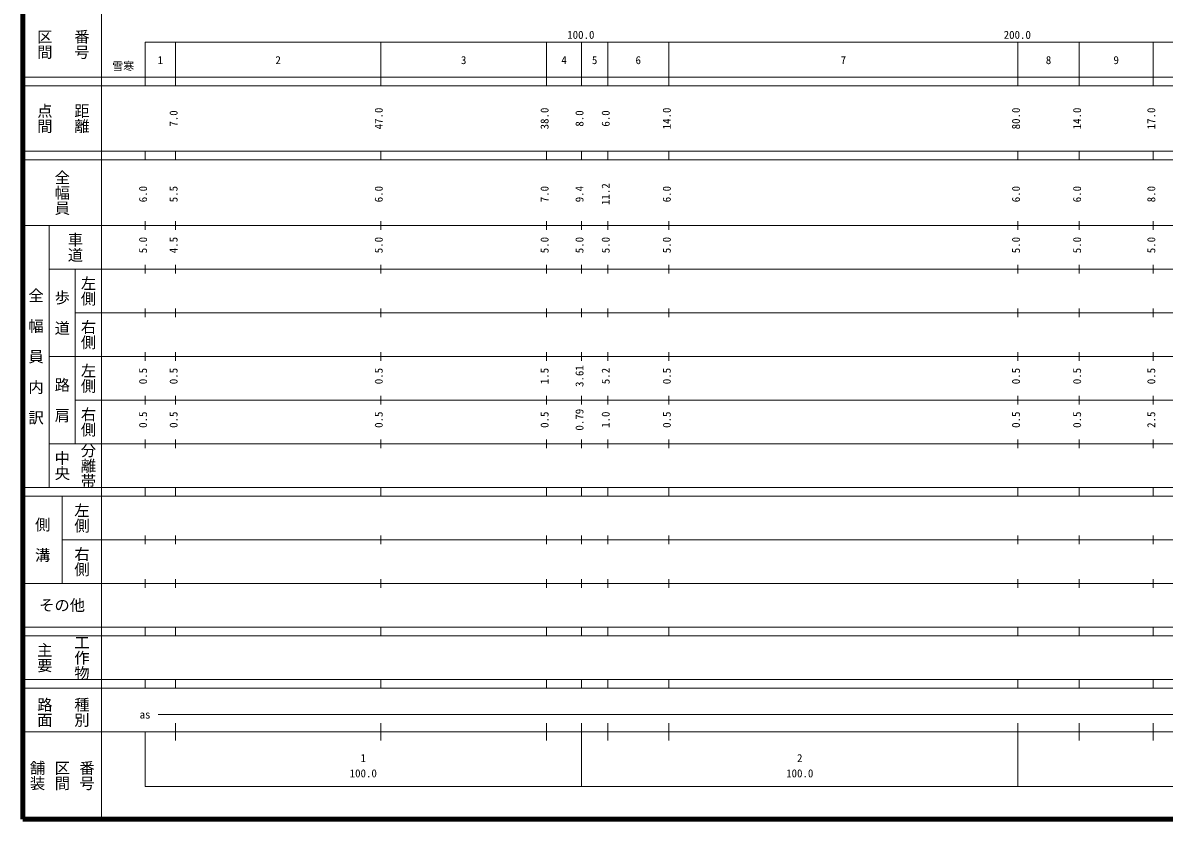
# Model space of a CAD drawing. Units: millimetres on the paper, enlarged 1000 times. Extents: x 40000 to 680000, y 20000 to 380000.
# Drawn here: x 40000 to 301496, y 20000 to 202409 of the extents above; entities that cross this region are included whole.
import ezdxf
from ezdxf.enums import TextEntityAlignment as Align

# ---------------------------------------------------------------- set-up
doc = ezdxf.new("R2010")
doc.units = ezdxf.units.MM
doc.header["$LTSCALE"] = 1000
doc.layers.add('M-TTL', color=2, linetype='Continuous', lineweight=140)
doc.layers.add('M-TTL-BAND', color=7, linetype='Continuous', lineweight=13)
doc.styles.add('@ＭＳ ゴシック', font='')
doc.styles.add('ＭＳ ゴシック', font='')
doc.styles.get('@ＭＳ ゴシック').set_extended_font_data('@MS Gothic')
doc.styles.get('ＭＳ ゴシック').set_extended_font_data('MS Gothic')

msp = doc.modelspace()

# ---------------------------------------------------------------- linework, layer by layer
at = {"layer": 'M-TTL'}
for p, q in [((40000, 380000), (40000, 20000)), ((40000, 20000), (680000, 20000))]:
    msp.add_line(p, q, dxfattribs=at)
at = {"layer": 'M-TTL-BAND'}
for p, q in [((58000, 370000), (58000, 20000)), ((68000, 198000), (579000, 198000)), ((68000, 198000), (68000, 188000)), ((75000, 188000), (75000, 198000)), ((122000, 188000), (122000, 198000)), ((160000, 188000), (160000, 198000)), ((168000, 188000), (168000, 198000)), ((174000, 188000), (174000, 198000)), ((188000, 188000), (188000, 198000)), ((268000, 188000), (268000, 198000)), ((282000, 188000), (282000, 198000)), ((299000, 188000), (299000, 198000)), ((40000, 190000), (579000, 190000)), ((40000, 188000), (579000, 188000)), ((40000, 173000), (579000, 173000)), ((68000, 171000), (68000, 173000)), ((75000, 171000), (75000, 173000)), ((122000, 171000), (122000, 173000)), ((160000, 171000), (160000, 173000)), ((168000, 171000), (168000, 173000)), ((174000, 171000), (174000, 173000)), ((188000, 171000), (188000, 173000)), ((268000, 171000), (268000, 173000)), ((282000, 171000), (282000, 173000)), ((299000, 171000), (299000, 173000)), ((40000, 171000), (579000, 171000)), ((68000, 155000), (68000, 157000)), ((75000, 155000), (75000, 157000)), ((122000, 155000), (122000, 157000)), ((160000, 155000), (160000, 157000)), ((168000, 155000), (168000, 157000)), ((174000, 155000), (174000, 157000)), ((188000, 155000), (188000, 157000)), ((268000, 155000), (268000, 157000)), ((282000, 155000), (282000, 157000)), ((299000, 155000), (299000, 157000)), ((40000, 156000), (579000, 156000)), ((46000, 96000), (46000, 156000)), ((68000, 145000), (68000, 147000)), ((75000, 145000), (75000, 147000)), ((122000, 145000), (122000, 147000)), ((160000, 145000), (160000, 147000)), ((168000, 145000), (168000, 147000)), ((174000, 145000), (174000, 147000)), ((188000, 145000), (188000, 147000)), ((268000, 145000), (268000, 147000)), ((282000, 145000), (282000, 147000)), ((299000, 145000), (299000, 147000)), ((46000, 146000), (579000, 146000)), ((52000, 146000), (52000, 106000)), ((52000, 136000), (579000, 136000)), ((68000, 135000), (68000, 137000)), ((75000, 135000), (75000, 137000)), ((122000, 135000), (122000, 137000)), ((160000, 135000), (160000, 137000)), ((168000, 135000), (168000, 137000)), ((174000, 135000), (174000, 137000)), ((188000, 135000), (188000, 137000)), ((268000, 135000), (268000, 137000)), ((282000, 135000), (282000, 137000)), ((299000, 135000), (299000, 137000)), ((46000, 126000), (579000, 126000)), ((68000, 125000), (68000, 127000)), ((75000, 125000), (75000, 127000)), ((122000, 125000), (122000, 127000)), ((160000, 125000), (160000, 127000)), ((168000, 125000), (168000, 127000)), ((174000, 125000), (174000, 127000)), ((188000, 125000), (188000, 127000)), ((268000, 125000), (268000, 127000)), ((282000, 125000), (282000, 127000)), ((299000, 125000), (299000, 127000)), ((52000, 116000), (579000, 116000)), ((68000, 115000), (68000, 117000)), ((75000, 115000), (75000, 117000)), ((122000, 115000), (122000, 117000)), ((160000, 115000), (160000, 117000)), ((168000, 115000), (168000, 117000)), ((174000, 115000), (174000, 117000)), ((188000, 115000), (188000, 117000)), ((268000, 115000), (268000, 117000)), ((282000, 115000), (282000, 117000)), ((299000, 115000), (299000, 117000)), ((46000, 106000), (579000, 106000)), ((68000, 105000), (68000, 107000)), ((75000, 105000), (75000, 107000)), ((122000, 105000), (122000, 107000)), ((160000, 105000), (160000, 107000)), ((168000, 105000), (168000, 107000)), ((174000, 105000), (174000, 107000)), ((188000, 105000), (188000, 107000)), ((268000, 105000), (268000, 107000)), ((282000, 105000), (282000, 107000)), ((299000, 105000), (299000, 107000)), ((40000, 96000), (579000, 96000)), ((68000, 94000), (68000, 96000)), ((75000, 94000), (75000, 96000)), ((122000, 94000), (122000, 96000)), ((160000, 94000), (160000, 96000)), ((168000, 94000), (168000, 96000)), ((174000, 94000), (174000, 96000)), ((188000, 94000), (188000, 96000)), ((268000, 94000), (268000, 96000)), ((282000, 94000), (282000, 96000)), ((299000, 94000), (299000, 96000)), ((40000, 94000), (579000, 94000)), ((49000, 94000), (49000, 74000)), ((49000, 84000), (579000, 84000)), ((68000, 83000), (68000, 85000)), ((75000, 83000), (75000, 85000)), ((122000, 83000), (122000, 85000)), ((160000, 83000), (160000, 85000)), ((168000, 83000), (168000, 85000)), ((174000, 83000), (174000, 85000)), ((188000, 83000), (188000, 85000)), ((268000, 83000), (268000, 85000)), ((282000, 83000), (282000, 85000)), ((299000, 83000), (299000, 85000)), ((40000, 74000), (579000, 74000)), ((68000, 73000), (68000, 75000)), ((75000, 73000), (75000, 75000)), ((122000, 73000), (122000, 75000)), ((160000, 73000), (160000, 75000)), ((168000, 73000), (168000, 75000)), ((174000, 73000), (174000, 75000)), ((188000, 73000), (188000, 75000)), ((268000, 73000), (268000, 75000)), ((282000, 73000), (282000, 75000)), ((299000, 73000), (299000, 75000)), ((40000, 64000), (579000, 64000)), ((68000, 62000), (68000, 64000)), ((75000, 62000), (75000, 64000)), ((122000, 62000), (122000, 64000)), ((160000, 62000), (160000, 64000)), ((168000, 62000), (168000, 64000)), ((174000, 62000), (174000, 64000)), ((188000, 62000), (188000, 64000)), ((268000, 62000), (268000, 64000)), ((282000, 62000), (282000, 64000)), ((299000, 62000), (299000, 64000)), ((40000, 62000), (579000, 62000)), ((40000, 52000), (579000, 52000)), ((40000, 50000), (579000, 50000)), ((68000, 50000), (68000, 52000)), ((75000, 50000), (75000, 52000)), ((122000, 50000), (122000, 52000)), ((160000, 50000), (160000, 52000)), ((168000, 50000), (168000, 52000)), ((174000, 50000), (174000, 52000)), ((188000, 50000), (188000, 52000)), ((268000, 50000), (268000, 52000)), ((282000, 50000), (282000, 52000)), ((299000, 50000), (299000, 52000)), ((71000, 44000), (565000, 44000)), ((75000, 38000), (75000, 42000)), ((122000, 38000), (122000, 42000)), ((160000, 38000), (160000, 42000)), ((168000, 27500), (168000, 42000)), ((174000, 38000), (174000, 42000)), ((188000, 38000), (188000, 42000)), ((268000, 27500), (268000, 42000)), ((282000, 38000), (282000, 42000)), ((299000, 38000), (299000, 42000)), ((40000, 40000), (579000, 40000)), ((68000, 40000), (68000, 27500)), ((68000, 27500), (579000, 27500))]:
    msp.add_line(p, q, dxfattribs=at)

# ---------------------------------------------------------------- texts
at = {"layer": 'M-TTL-BAND', "style": '@ＭＳ ゴシック'}
for s, p in [('区間', (45000, 197500)), ('番号', (53500, 197500)), ('点間', (45000, 180500)), ('距離', (53500, 180500)), ('全幅員', (49000, 163500)), ('車道', (52000, 151000)), ('左側', (55000, 141000)), ('全\u3000幅\u3000員\u3000内\u3000訳', (43000, 126000)), ('歩\u3000道', (49000, 136000)), ('右側', (55000, 131000)), ('左側', (55000, 121000)), ('路\u3000肩', (49000, 116000)), ('右側', (55000, 111000)), ('分離帯', (55000, 101000)), ('中央', (49000, 101000)), ('左側', (53500, 89000)), ('側\u3000溝', (44500, 84000)), ('右側', (53500, 79000)), ('主要', (45000, 57000)), ('工作物', (53500, 57000)), ('路面', (45000, 44500)), ('種別', (53500, 44500)), ('舗装', (43333, 30000)), ('区間', (49000, 30000)), ('番号', (54667, 30000))]:
    msp.add_text(s, height=2566, rotation=270, dxfattribs=at).set_placement(p, align=Align.MIDDLE_CENTER)
at = {"layer": 'M-TTL-BAND', "style": 'ＭＳ ゴシック'}
for s, p in [('100.0', (167844, 198195)), ('200.0', (267844, 198195)), ('1', (71500, 192405)), ('2', (98500, 192405)), ('3', (141000, 192405)), ('4', (164000, 192405)), ('5', (171000, 192405)), ('6', (181000, 192405)), ('7', (228000, 192405)), ('8', (275000, 192405)), ('9', (290500, 192405)), ('as', (68000, 42500)), ('1', (118000, 32523)), ('2', (218000, 32523)), ('100.0', (118000, 29033)), ('100.0', (218000, 29033))]:
    msp.add_text(s, height=1833, dxfattribs=at).set_placement(p, align=Align.BOTTOM_CENTER)
msp.add_text('雪寒', height=1833, dxfattribs=at).set_placement((65500, 191000), align=Align.BOTTOM_RIGHT)
for s, p in [('7.0', (76000, 180500)), ('47.0', (123000, 180500)), ('38.0', (161000, 180500)), ('8.0', (169000, 180500)), ('6.0', (175000, 180500)), ('14.0', (189000, 180500)), ('80.0', (269000, 180500)), ('14.0', (283000, 180500)), ('17.0', (300000, 180500)), ('6.0', (69000, 163174)), ('5.5', (76000, 163174)), ('6.0', (123000, 163174)), ('7.0', (161000, 163174)), ('9.4', (169000, 163174)), ('11.2', (175000, 163174)), ('6.0', (189000, 163174)), ('6.0', (269000, 163174)), ('6.0', (283000, 163174)), ('8.0', (300000, 163174)), ('5.0', (69000, 151500)), ('4.5', (76000, 151500)), ('5.0', (123000, 151500)), ('5.0', (161000, 151500)), ('5.0', (169000, 151500)), ('5.0', (175000, 151500)), ('5.0', (189000, 151500)), ('5.0', (269000, 151500)), ('5.0', (283000, 151500)), ('5.0', (300000, 151500)), ('0.5', (69000, 121500)), ('0.5', (76000, 121500)), ('0.5', (123000, 121500)), ('1.5', (161000, 121500)), ('3.61', (169000, 121500)), ('5.2', (175000, 121500)), ('0.5', (189000, 121500)), ('0.5', (269000, 121500)), ('0.5', (283000, 121500)), ('0.5', (300000, 121500)), ('0.5', (69000, 111500)), ('0.5', (76000, 111500)), ('0.5', (123000, 111500)), ('0.5', (161000, 111500)), ('0.79', (169000, 111500)), ('1.0', (175000, 111500)), ('0.5', (189000, 111500)), ('0.5', (269000, 111500)), ('0.5', (283000, 111500)), ('2.5', (300000, 111500))]:
    msp.add_text(s, height=1833, rotation=90, dxfattribs=at).set_placement(p, align=Align.BOTTOM_CENTER)
msp.add_text('その他', height=2566, dxfattribs=at).set_placement((49000, 69000), align=Align.MIDDLE_CENTER)

doc.saveas('drawing.dxf')
